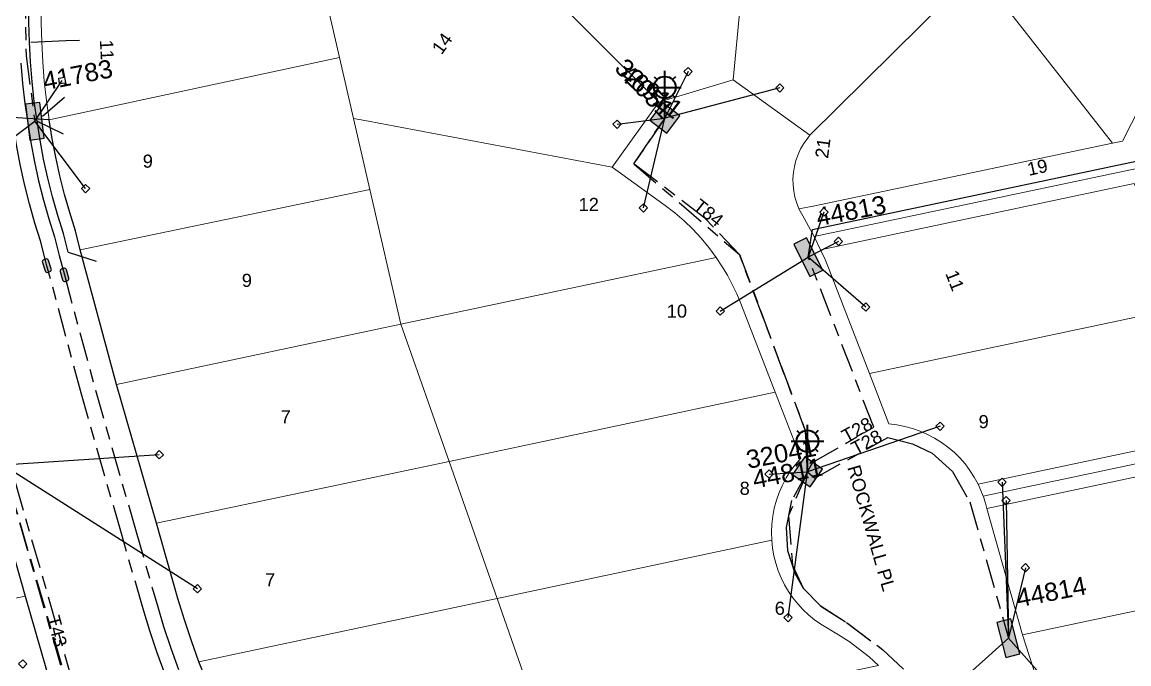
# Model space of a CAD drawing. Header units: metres. Extents: x 314590 to 317940, y 6263421 to 6264427.
# Drawn here: x 317374.3 to 317526.5, y 6263860.6 to 6263948.8 of the extents above; entities that cross this region are included whole.
import ezdxf
from ezdxf.enums import TextEntityAlignment as Align

# ---------------------------------------------------------------- set-up
doc = ezdxf.new("R2010")
doc.units = ezdxf.units.M
doc.linetypes.add('Cable Exist UG', pattern=[8.2, 4, -1.2, 1.8, -1.2])
doc.layers.get('0').update_dxf_attribs({"color": 6})
doc.layers.add('Cadastre Land Parcels_SP_EXT', color=9, linetype='Continuous', lineweight=5)
doc.layers.add('Cadastre Roads_SP_EXT', color=9, linetype='Continuous', lineweight=5)
for name, color, linetype in [('Equip_HV_EXT', 7, 'Continuous'), ('Equip_SP_SL_EXT', 7, 'Continuous'), ('Mains_HV_EXT', 7, 'Continuous'), ('Mains_LV_EXT', 7, 'Continuous'), ('Mains_SL_EXT', 7, 'Continuous'), ('Services_SP_EXT', 7, 'Continuous'), ('SupportsUG_SP_LV_EXT', 7, 'Continuous'), ('SupportsUG_SP_LV_SL_EXT', 7, 'Continuous'), ('Trench_SP_EXT', 7, 'Continuous')]:
    doc.layers.add(name, color=color, linetype=linetype)
doc.layers.add('Features_HIDE', color=1, linetype='Continuous', plot=False)
doc.styles.add('COLUMN_LABEL', font='arial.ttf')
doc.styles.add('iecARIAL', font='arial.ttf', dxfattribs={"height": 2})
doc.styles.add('POLE_LABEL', font='arial.ttf')
doc.styles.get("Standard").update_dxf_attribs({"font": 'arial.ttf'})

# ---------------------------------------------------------------- blocks, each defined once
blk = doc.blocks.new('COLUMN_EXT')
blk.add_hatch(color=256).paths.add_polyline_path([(-1.49, 1.48), (-1.49, -1.49), (1.48, -1.49), (1.48, 1.48)])
blk.add_lwpolyline([(-1.49, -1.49), (1.48, -1.49), (1.48, 1.48), (-1.49, 1.48)], close=True)
for tag, height, style, flags, p in [('ASSET_NUM', 2.5, 'COLUMN_LABEL', 8, (2, 2)), ('STRUCTURE_PLANT_NUMBER', 0.2, 'POLE_LABEL', 9, (1.81, 0.03)), ('STREET_CODE', 0.2, 'COLUMN_LABEL', 9, (1.81, -0.2))]:
    blk.add_attdef(tag, text='', height=height, dxfattribs=dict(style=style, flags=flags)).set_placement(p, align=Align.MIDDLE_LEFT)
at = {"flags": 9}
for tag, p in [('COLUMN_TYPE', (1.81, -0.4)), ('OWNED_BY', (1.81, -0.6)), ('STATE', (1.81, -0.8)), ('USAGE', (1.81, -1)), ('STREETNAME', (1.81, -1.6)), ('LEGEND', (1.81, -1.2)), ('LOCATION', (1.81, -1.4)), ('SUBURB', (1.81, -1.8)), ('NOTES', (1.81, -2))]:
    blk.add_attdef(tag, text='', height=0.2, dxfattribs=at).set_placement(p, align=Align.MIDDLE_LEFT)
at = {"flags": 1}
blk.add_attdef('Z', (1.81, -2.35), '', height=0.2, dxfattribs=at)
blk = doc.blocks.new('PILLAR_EXT')
blk.add_hatch(color=256).paths.add_polyline_path([(-2.475, 0.99), (-2.475, -0.99), (2.475, -0.99), (2.475, 0.99)])
blk.add_lwpolyline([(-2.475, -0.99), (2.475, -0.99), (2.475, 0.99), (-2.475, 0.99)], close=True)
at = {"style": 'iecARIAL', "flags": 8}
blk.add_attdef('ASSET_NUM', (1.5, 3.5), '', height=2.5, dxfattribs=at)
for tag, p, flags in [('OWNED_BY', (0, -0.2), 9), ('STATE', (0, -0.4), 9), ('SUPPORT_TYPE', (0, -0.6), 9), ('USAGE', (0, -0.8), 9), ('LEGEND', (0, -1), 9), ('LOCATION', (0, -1.2), 9), ('NOTES', (0, -1.4), 9), ('PARENT', (0, -1.6), 9), ('STREETNAME', (0, -1.8), 9), ('SUBURB', (0, -2), 1)]:
    blk.add_attdef(tag, p, '', height=0.2, dxfattribs=dict(flags=flags))
blk = doc.blocks.new('SL_LANTERN_EXT')
at = {"lineweight": 40}
for p, q in [((0, 1.97), (0, 6.47)), ((-1.46, 5.68), (-1.06, 5.28)), ((1.46, 5.68), (1.06, 5.28)), ((-2.25, 4.22), (2.25, 4.22)), ((-1.46, 2.76), (-1.06, 3.16)), ((1.46, 2.76), (1.06, 3.16)), ((0, 0), (0, 2.72))]:
    blk.add_line(p, q, dxfattribs=at)
blk.add_circle((0, 4.22), 1.5, dxfattribs=at)
at = {"style": 'iecARIAL', "flags": 8}
blk.add_attdef('ASSET_NUM', (1.5, 1.5), '', height=2.5, dxfattribs=at)
for tag, p, height, flags in [('OPERATING_VOLTAGE', (0.98, -1.65), 0.2, 9), ('CONSTRUCTED_VOLTAGE', (0.98, -0.65), 0.2, 9), ('CONTROL_TYPE', (0.98, -0.85), 0.2, 9), ('LANTERN_PURPOSE', (0.98, -1.05), 0.2, 9), ('LANTERN_TYPE', (0.98, -1.25), 0.2, 9), ('NO_PHASES', (0.98, -1.45), 0.2, 9), ('LNUMBER', (2.18, -3.25), 2.5, 8), ('ORIENTATION', (0.98, -1.85), 0.2, 9), ('OWNED_BY', (0.98, -2.05), 0.2, 9), ('STATE', (0.98, -2.25), 0.2, 9), ('USAGE', (0.98, -2.45), 0.2, 9), ('CEXIST', (0.98, -2.65), 0.2, 9), ('CNEW', (0.98, -2.85), 0.2, 9), ('CNUMBER', (0.98, -3.05), 0.2, 9), ('CREMOVE', (0.98, -3.25), 0.2, 9), ('CREPLACE', (0.98, -3.45), 0.2, 9), ('LKINGHEIGHT', (0.98, -3.65), 0.2, 9), ('LBRACKET', (0.98, -3.85), 0.2, 9), ('LBRACKETVOCAB', (0.98, -4.05), 0.2, 9), ('LCATEGORY', (0.98, -4.25), 0.2, 9), ('LCHARGE1', (0.98, -4.45), 0.2, 9), ('LCHARGE1PERCENT', (0.98, -4.65), 0.2, 9), ('LCHARGE2', (0.98, -4.85), 0.2, 9), ('LCHARGE2PERCENT', (0.98, -5.05), 0.2, 9), ('LCHARGE3', (0.98, -5.25), 0.2, 9), ('LCHARGE3PERCENT', (0.98, -5.45), 0.2, 9), ('LEXIST', (0.98, -5.65), 0.2, 9), ('LLAMP', (0.98, -5.85), 0.2, 9), ('LLAMPVOCAB', (0.98, -6.05), 0.2, 9), ('LMAST', (0.98, -6.25), 0.2, 9), ('LMASTVOCAB', (0.98, -6.45), 0.2, 9), ('LNEW', (0.98, -6.65), 0.2, 9), ('LANTNUMBER', (0.98, -6.85), 0.2, 9), ('LOUTREACH', (0.98, -7.25), 0.2, 9), ('LOUTREACHVOCAB', (0.98, -7.45), 0.2, 9), ('LRATECODE', (0.98, -7.65), 0.2, 9), ('STREETNAME', (0.98, -9.25), 0.2, 9), ('LREMOVE', (0.98, -7.85), 0.2, 9), ('LREPLACE', (0.98, -8.05), 0.2, 9), ('LTYPE', (0.98, -8.25), 0.2, 9), ('LTYPEVOCAB', (0.98, -8.45), 0.2, 9), ('LEGEND', (0.98, -8.65), 0.2, 9), ('LOCATION', (0.98, -8.85), 0.2, 9), ('NOTES', (0.98, -9.05), 0.2, 9), ('SUBURB', (0.98, -9.45), 0.2, 1)]:
    blk.add_attdef(tag, p, '', height=height, dxfattribs=dict(flags=flags))
blk = doc.blocks.new('CCP_EXT')
at = {"flags": 9}
for tag, p in [('LIFE_SUPPORT', (0, -1.6)), ('STATE', (0, -1.8)), ('NOTES', (0, -2))]:
    blk.add_attdef(tag, text='', height=0.2, dxfattribs=at).set_placement(p, align=Align.MIDDLE_LEFT)
blk.add_wipeout([(0, 0.57), (0.57, 0), (0, -0.57), (-0.57, 0)])
blk.add_lwpolyline([(-0.57, 0), (0, 0.57), (0.57, 0), (0, -0.57), (-0.57, 0)])
at = {"flags": 1}
blk.add_attdef('Z', (0, 0), '', height=0.2, dxfattribs=at)
at = {"flags": 9}
for tag, p in [('CCP_TYPE', (0, 0)), ('CONSTRUCTED_VOLTAGE', (0, -0.2)), ('OPERATING_VOLTAGE', (0, -0.6)), ('ORIENTATION', (0, -0.8)), ('OWNED_BY', (0, -1)), ('NO_PHASES', (0, -0.4)), ('USAGE', (0, -1.2)), ('LEGEND', (0, -1.4))]:
    blk.add_attdef(tag, text='', height=0.2, dxfattribs=at).set_placement(p, align=Align.MIDDLE_LEFT)
blk = doc.blocks.new('HV_STJ_EXT')
h = blk.add_hatch(color=256)
edge = h.paths.add_edge_path()
edge.add_ellipse((-0.59, 0.13), major_axis=(0.226, 0.226), ratio=1, start_angle=45, end_angle=135)
edge.add_line((-0.91, 0.13), (-0.91, -0.13))
edge.add_ellipse((-0.59, -0.13), major_axis=(0.226, 0.226), ratio=1, start_angle=135, end_angle=225)
edge.add_line((-0.59, -0.45), (0.59, -0.45))
edge.add_ellipse((0.59, -0.13), major_axis=(-0.226, 0.226), ratio=1, start_angle=135, end_angle=225)
edge.add_line((0.91, -0.13), (0.91, 0.13))
edge.add_ellipse((0.59, 0.13), major_axis=(-0.226, 0.226), ratio=1, start_angle=225, end_angle=315)
edge.add_line((0.59, 0.45), (-0.59, 0.45))
blk.add_lwpolyline([(-0.91, 0.13), (-0.91, -0.13, 0.414214), (-0.59, -0.45), (0.59, -0.45, 0.414214), (0.91, -0.13), (0.91, 0.13, 0.414214), (0.59, 0.45), (-0.59, 0.45, 0.414214)], format="xyb", close=True)
for tag, flags, p in [('ORIENTATION', 9, (1.5, 0)), ('Z', 1, (1.5, -0.8)), ('USAGE', 9, (1.5, -0.2)), ('LEGEND', 9, (1.5, -0.4)), ('NOTES', 9, (1.5, -0.6))]:
    blk.add_attdef(tag, text='', height=0.2, dxfattribs=dict(flags=flags)).set_placement(p, align=Align.MIDDLE_LEFT)

msp = doc.modelspace()

# ---------------------------------------------------------------- linework, layer by layer
at = {"layer": 'Cadastre Land Parcels_SP_EXT', "linetype": 'Continuous'}
for points in [[(317544.4, 6263959.49), (317540.57, 6263960.99), (317539.31, 6263976.56), (317535.87, 6263989.52), (317535.46, 6263991.11), (317507.17, 6263985.13), (317507.93, 6263981.55), (317532.06, 6263959.94), (317535.67, 6263952.18), (317525.65, 6263932.45), (317524.27, 6263932.16), (317483.1, 6263923.51), (317481.15, 6263923.13), (317481.66, 6263922.18), (317483.22, 6263919.33), (317532.83, 6263929.8), (317532.66, 6263930.6), (317532, 6263933.73), (317544.4, 6263959.49)], [(317524.27, 6263932.16), (317525.65, 6263932.45), (317535.67, 6263952.18), (317532.06, 6263959.94), (317507.93, 6263981.55), (317507.17, 6263985.13), (317377.28, 6263957.67), (317377.08, 6263954.06), (317413.82, 6263961.84), (317433.43, 6263966.15), (317475.38, 6263975.49), (317488.1, 6263978.33), (317505.63, 6263956), (317524.27, 6263932.16)], [(317505.63, 6263956), (317488.1, 6263978.33), (317475.38, 6263975.49), (317472.11, 6263940.88), (317482.66, 6263933.27), (317505.63, 6263956)], [(317472.11, 6263940.88), (317475.38, 6263975.49), (317433.43, 6263966.15), (317461.87, 6263937.78), (317472.11, 6263940.88)], [(317461.87, 6263937.78), (317433.43, 6263966.15), (317413.82, 6263961.84), (317417.98, 6263943.94), (317419.88, 6263935.56), (317421.43, 6263935.26), (317455.44, 6263928.85), (317461.87, 6263937.78)], [(317417.98, 6263943.94), (317413.82, 6263961.84), (317377.08, 6263954.06), (317376.98, 6263951.38), (317376.95, 6263948.7), (317377.01, 6263946.02), (317377.14, 6263943.35), (317377.36, 6263940.68), (317377.66, 6263938.01), (317378.05, 6263935.36), (317417.98, 6263943.94)], [(317524.27, 6263932.16), (317505.63, 6263956), (317482.66, 6263933.27), (317482.3, 6263932.81), (317481.8, 6263932.11), (317481.38, 6263931.37), (317481.02, 6263930.6), (317480.73, 6263929.79), (317480.52, 6263928.97), (317480.38, 6263928.13), (317480.32, 6263927.28), (317480.33, 6263926.42), (317480.42, 6263925.58), (317480.59, 6263924.74), (317480.84, 6263923.92), (317481.15, 6263923.13), (317483.1, 6263923.51), (317524.27, 6263932.16)], [(317419.88, 6263935.56), (317417.98, 6263943.94), (317378.05, 6263935.36), (317378.45, 6263932.78), (317378.94, 6263930.22), (317379.5, 6263927.66), (317380.14, 6263925.13), (317380.85, 6263922.62), (317381.64, 6263920.11), (317382.31, 6263917.51), (317422.11, 6263925.81), (317419.88, 6263935.56)], [(317582.08, 6263925.94), (317579.28, 6263939.66), (317532.83, 6263929.8), (317483.22, 6263919.33), (317484.13, 6263917.52), (317527.27, 6263926.64), (317535.25, 6263909.92), (317536.75, 6263906.79), (317570.31, 6263923.54), (317582.08, 6263925.94)], [(317455.44, 6263928.85), (317421.43, 6263935.26), (317419.88, 6263935.56), (317422.11, 6263925.81), (317426.38, 6263907.29), (317469.75, 6263916.47), (317468.76, 6263917.82), (317467.69, 6263919.1), (317466.55, 6263920.33), (317465.34, 6263921.48), (317464.07, 6263922.57), (317462.74, 6263923.59), (317455.44, 6263928.85)], [(317426.38, 6263907.29), (317422.11, 6263925.81), (317382.31, 6263917.51), (317387.28, 6263899.02), (317426.38, 6263907.29)], [(317490.83, 6263900.53), (317535.25, 6263909.92), (317527.27, 6263926.64), (317484.13, 6263917.52), (317484.73, 6263916.18), (317485.28, 6263914.82), (317490.83, 6263900.53)], [(317586.72, 6263903.19), (317582.08, 6263925.94), (317570.31, 6263923.54), (317536.75, 6263906.79), (317543.24, 6263893.23), (317505.79, 6263885.3), (317506.18, 6263884.45), (317506.48, 6263883.66), (317548.48, 6263892.55), (317586.72, 6263903.19)], [(317477.88, 6263897.93), (317473.16, 6263910.11), (317472.61, 6263911.44), (317471.98, 6263912.75), (317471.3, 6263914.03), (317470.56, 6263915.27), (317469.75, 6263916.47), (317426.38, 6263907.29), (317433.02, 6263888.43), (317477.88, 6263897.93)], [(317536.75, 6263906.79), (317535.25, 6263909.92), (317490.83, 6263900.53), (317493.53, 6263893.58), (317494.63, 6263893.45), (317495.71, 6263893.24), (317496.78, 6263892.96), (317497.82, 6263892.59), (317498.83, 6263892.15), (317499.81, 6263891.64), (317500.75, 6263891.05), (317501.64, 6263890.4), (317502.49, 6263889.69), (317503.27, 6263888.91), (317504, 6263888.08), (317504.67, 6263887.2), (317505.26, 6263886.27), (317505.79, 6263885.3), (317543.24, 6263893.23), (317536.75, 6263906.79)], [(317433.02, 6263888.43), (317426.38, 6263907.29), (317387.28, 6263899.02), (317392.77, 6263879.93), (317433.02, 6263888.43)], [(317591.16, 6263881.4), (317586.72, 6263903.19), (317548.48, 6263892.55), (317506.48, 6263883.66), (317506.52, 6263883.57), (317506.8, 6263882.68), (317507, 6263881.97), (317543.96, 6263889.8), (317560.8, 6263874.96), (317591.16, 6263881.4)], [(317477.4, 6263877.59), (317477.36, 6263878.69), (317477.41, 6263879.81), (317477.54, 6263880.93), (317477.75, 6263882.03), (317478.05, 6263883.11), (317478.42, 6263884.16), (317478.87, 6263885.19), (317479.4, 6263886.18), (317480, 6263887.12), (317480.67, 6263888.02), (317481.41, 6263888.87), (317477.88, 6263897.93), (317433.02, 6263888.43), (317439.66, 6263869.59), (317477.4, 6263877.59)], [(317560.8, 6263874.96), (317543.96, 6263889.8), (317507, 6263881.97), (317511.89, 6263864.61), (317551.93, 6263873.09), (317560.8, 6263874.96)], [(317439.66, 6263869.59), (317433.02, 6263888.43), (317392.77, 6263879.93), (317395.74, 6263869.6), (317396.62, 6263866.68), (317397.59, 6263863.78), (317398.63, 6263860.91), (317439.66, 6263869.59)], [(317374.74, 6263869.92), (317369.76, 6263887.26), (317325.72, 6263877.97), (317326.81, 6263874.13), (317330.71, 6263860.63), (317374.74, 6263869.92)], [(317492.07, 6263860.39), (317490.79, 6263861.57), (317489.44, 6263862.65), (317488.03, 6263863.67), (317486.57, 6263864.62), (317485.08, 6263865.51), (317484.17, 6263866.05), (317483.3, 6263866.67), (317482.47, 6263867.34), (317481.69, 6263868.07), (317480.97, 6263868.85), (317480.31, 6263869.69), (317479.71, 6263870.56), (317479.17, 6263871.48), (317478.69, 6263872.44), (317478.29, 6263873.42), (317477.96, 6263874.43), (317477.69, 6263875.46), (317477.51, 6263876.51), (317477.4, 6263877.59), (317439.66, 6263869.59), (317446.25, 6263850.73), (317452.35, 6263852.05), (317492.07, 6263860.39)], [(317542.09, 6263850.57), (317556.24, 6263853.54), (317551.93, 6263873.09), (317511.89, 6263864.61), (317515.1, 6263854.68), (317516.17, 6263849.99), (317517.3, 6263845.34), (317542.09, 6263850.57)], [(317379.72, 6263852.62), (317374.74, 6263869.92), (317330.71, 6263860.63), (317332.22, 6263855.38), (317335.69, 6263843.32), (317379.72, 6263852.62)], [(317446.25, 6263850.73), (317439.66, 6263869.59), (317398.63, 6263860.91), (317399.71, 6263858.19), (317400.86, 6263855.5), (317402.07, 6263852.85), (317403.36, 6263850.22), (317404.72, 6263847.63), (317406.15, 6263845.08), (317407.64, 6263842.56), (317446.25, 6263850.73)]]:
    msp.add_lwpolyline(points, close=True, dxfattribs=at)
at = {"layer": 'Features_HIDE', "linetype": 'Cable Exist UG'}
for points in [[(317359.89, 6263966.45), (317362.55, 6263963.94), (317361.97, 6263959.6), (317374.71, 6263953.31), (317374.85, 6263944.17), (317376.06, 6263935.17)], [(317380.14, 6263938.42), (317376.36, 6263935.2), (317380.98, 6263932.97)], [(317380.66, 6263917.17), (317385.43, 6263915.65)]]:
    msp.add_lwpolyline(points, dxfattribs=at)
at = {"layer": 'Features_HIDE', "linetype": 'Continuous'}
msp.add_lwpolyline([(317382.19, 6263946.27), (317380.3, 6263946.24), (317375.5, 6263945.99)], dxfattribs=at)
at = {"layer": 'Features_HIDE'}
msp.add_lwpolyline([(317357.13, 6263920.93), (317376.06, 6263935.17)], dxfattribs=at)
at = {"layer": 'Services_SP_EXT'}
for points in [[(317496.05, 6263851.65), (317509.96, 6263864.15)], [(317517.82, 6263855.31), (317509.96, 6263864.15)]]:
    msp.add_lwpolyline(points, dxfattribs=at)

# ---------------------------------------------------------------- block references
at = {"layer": 'Equip_HV_EXT'}
for p, rotation in [((317377.71, 6263915.33), 108.4349489600249), ((317380.14, 6263914.07), 105.3762512038068)]:
    msp.add_blockref('HV_STJ_EXT', p, dxfattribs=dict(at, rotation=rotation))
at = {"layer": 'Equip_SP_SL_EXT'}
ref = msp.add_blockref('SL_LANTERN_EXT', (317462.7, 6263935.61), dxfattribs=at)
ref.add_attrib('ASSET_NUM', '32051', dxfattribs={"layer": '0', "height": 2.5, "rotation": 314.3242, "style": 'iecARIAL'}).set_placement((317464.21, 6263937.11), align=Align.TOP_RIGHT)
ref = msp.add_blockref('SL_LANTERN_EXT', (317482.33, 6263887), dxfattribs=at)
ref.add_attrib('ASSET_NUM', '32041', dxfattribs={"layer": '0', "height": 2.5, "rotation": 10.8566, "style": 'iecARIAL'}).set_placement((317483.83, 6263888.5), align=Align.BOTTOM_RIGHT)
at = {"layer": 'SupportsUG_SP_LV_EXT'}
ref = msp.add_blockref('PILLAR_EXT', (317376.06, 6263935.17), dxfattribs=dict(at, rotation=96.90614747864842))
ref.add_attrib('ASSET_NUM', '41783', dxfattribs={"layer": '0', "height": 2.5, "rotation": 11.0216, "style": 'iecARIAL'}).set_placement((317377.56, 6263938.67), align=Align.BOTTOM_LEFT)
ref = msp.add_blockref('PILLAR_EXT', (317482.42, 6263916.51), dxfattribs=dict(at, rotation=116.4270014501194))
ref.add_attrib('ASSET_NUM', '44813', dxfattribs={"layer": '0', "height": 2.5, "rotation": 10.8317, "style": 'iecARIAL'}).set_placement((317483.92, 6263920.01), align=Align.BOTTOM_LEFT)
ref = msp.add_blockref('PILLAR_EXT', (317509.96, 6263864.15), dxfattribs=dict(at, rotation=104.5022036568566))
ref.add_attrib('ASSET_NUM', '44814', dxfattribs={"layer": '0', "height": 2.5, "rotation": 10.8476, "style": 'iecARIAL'}).set_placement((317511.46, 6263867.65), align=Align.BOTTOM_LEFT)
at = {"layer": 'SupportsUG_SP_LV_SL_EXT'}
ref = msp.add_blockref('COLUMN_EXT', (317462.7, 6263935.61), dxfattribs=dict(at, rotation=233.0529244317256))
ref.add_attrib('ASSET_NUM', '46911', dxfattribs={"layer": '0', "height": 2.5, "rotation": 323.0891, "style": 'COLUMN_LABEL'}).set_placement((317464.71, 6263936.36), align=Align.MIDDLE_RIGHT)
ref = msp.add_blockref('COLUMN_EXT', (317482.33, 6263887), dxfattribs=dict(at, rotation=234.833540840469))
ref.add_attrib('ASSET_NUM', '44811', dxfattribs={"layer": '0', "height": 2.5, "rotation": 10.846, "style": 'COLUMN_LABEL'}).set_placement((317484.33, 6263887.75), align=Align.MIDDLE_RIGHT)

# ---------------------------------------------------------------- texts
at = {"layer": 'Cadastre Land Parcels_SP_EXT'}
for s, rotation, p in [('14', 54.2155, (317431.98, 6263944.2)), ('11', 272.9495, (317385, 6263946.33)), ('21', 82.6671, (317485.14, 6263929.99)), ('19', 12.5743, (317512.77, 6263927.66)), ('11', 291.2181, (317501.25, 6263914.27))]:
    msp.add_text(s, height=1.8, rotation=rotation, dxfattribs=at).set_placement(p)
for s, p in [('9', (317390.9, 6263928.79)), ('12', (317450.84, 6263922.84)), ('9', (317404.52, 6263912.41)), ('10', (317462.96, 6263908.19)), ('7', (317409.86, 6263893.67)), ('9', (317505.85, 6263893)), ('8', (317472.99, 6263883.84)), ('7', (317407.72, 6263871.27)), ('6', (317477.81, 6263867.36))]:
    msp.add_text(s, height=1.8, dxfattribs=at).set_placement(p)
at = {"layer": 'Cadastre Roads_SP_EXT'}
msp.add_text('ROCKWALL PL', height=1.8, rotation=286.0421, dxfattribs=at).set_placement((317487.78, 6263887.62))
at = {"layer": 'Mains_LV_EXT'}
for s, rotation, p in [('T84', 321.6858, (317466.45, 6263923.23)), ('T28', 28.7287, (317487.66, 6263890.96)), ('T28', 27.8851, (317488.95, 6263889.28)), ('T43', 284.8843, (317377.69, 6263866.98))]:
    msp.add_text(s, height=1.8, rotation=rotation, dxfattribs=at).set_placement(p)

# ---------------------------------------------------------------- next in the draw order: block references
at = {"layer": 'Features_HIDE', "rotation": 143.2057495959821}
msp.add_blockref('CCP_EXT', (317379.8, 6263940.76), dxfattribs=at)
at = {"layer": 'Features_HIDE'}
msp.add_blockref('CCP_EXT', (317383.03, 6263925.93), dxfattribs=at)
at = {"layer": 'Services_SP_EXT'}
for p in [(317465.89, 6263941.99), (317478.52, 6263939.75), (317456.14, 6263934.76), (317459.75, 6263923.27), (317484.59, 6263922.7), (317486.57, 6263918.67), (317490.34, 6263909.65), (317470.33, 6263909.09), (317500.56, 6263893.26), (317477.03, 6263886.69), (317509.64, 6263883.06), (317512.29, 6263873.82), (317398.42, 6263870.93), (317479.65, 6263866.97), (317374.4, 6263860.61)]:
    msp.add_blockref('CCP_EXT', p, dxfattribs=at)
at = {"layer": 'Services_SP_EXT', "rotation": 90.0000000000002}
for p in [(317393.17, 6263889.36), (317509.09, 6263885.57)]:
    msp.add_blockref('CCP_EXT', p, dxfattribs=at)

# ---------------------------------------------------------------- next in the draw order: linework, layer by layer
at = {"layer": 'Cadastre Roads_SP_EXT', "linetype": 'Continuous'}
msp.add_lwpolyline([(317515.1, 6263854.68), (317511.89, 6263864.61), (317507, 6263881.97), (317506.8, 6263882.68), (317506.52, 6263883.57), (317506.48, 6263883.66), (317506.18, 6263884.45), (317505.79, 6263885.3), (317505.26, 6263886.27), (317504.67, 6263887.2), (317504, 6263888.08), (317503.27, 6263888.91), (317502.49, 6263889.69), (317501.64, 6263890.4), (317500.75, 6263891.05), (317499.81, 6263891.64), (317498.83, 6263892.15), (317497.82, 6263892.59), (317496.78, 6263892.96), (317495.71, 6263893.24), (317494.63, 6263893.45), (317493.53, 6263893.58), (317490.83, 6263900.53), (317485.28, 6263914.82), (317484.73, 6263916.18), (317484.13, 6263917.52), (317483.22, 6263919.33), (317481.66, 6263922.18), (317481.15, 6263923.13), (317480.84, 6263923.92), (317480.59, 6263924.74), (317480.42, 6263925.58), (317480.33, 6263926.42), (317480.32, 6263927.28), (317480.38, 6263928.13), (317480.52, 6263928.97), (317480.73, 6263929.79), (317481.02, 6263930.6), (317481.38, 6263931.37), (317481.8, 6263932.11), (317482.3, 6263932.81), (317482.66, 6263933.27), (317482.66, 6263933.27), (317472.11, 6263940.88), (317461.87, 6263937.78), (317455.44, 6263928.85), (317462.74, 6263923.59), (317464.07, 6263922.57), (317465.34, 6263921.48), (317466.55, 6263920.33), (317467.69, 6263919.1), (317468.76, 6263917.82), (317469.75, 6263916.47), (317470.56, 6263915.27), (317471.3, 6263914.03), (317471.98, 6263912.75), (317472.61, 6263911.44), (317473.16, 6263910.11), (317477.88, 6263897.93), (317481.41, 6263888.87), (317480.67, 6263888.02), (317480, 6263887.12), (317479.4, 6263886.18), (317478.87, 6263885.19), (317478.42, 6263884.16), (317478.05, 6263883.11), (317477.75, 6263882.03), (317477.54, 6263880.93), (317477.41, 6263879.81), (317477.36, 6263878.69), (317477.4, 6263877.59), (317477.51, 6263876.51), (317477.69, 6263875.46), (317477.96, 6263874.43), (317478.29, 6263873.42), (317478.69, 6263872.44), (317479.17, 6263871.48), (317479.71, 6263870.56), (317480.31, 6263869.69), (317480.97, 6263868.85), (317481.69, 6263868.07), (317482.47, 6263867.34), (317483.3, 6263866.67), (317484.17, 6263866.05), (317485.08, 6263865.51), (317486.57, 6263864.62), (317488.03, 6263863.67), (317489.44, 6263862.65), (317490.79, 6263861.57), (317492.07, 6263860.39)], dxfattribs=at)
at = {"layer": 'Features_HIDE', "linetype": 'Cable Exist UG'}
for points in [[(317377.72, 6263915.33), (317377.48, 6263916.24), (317376.83, 6263918.73), (317376.06, 6263921.19), (317375.31, 6263923.84), (317374.64, 6263926.52), (317374.04, 6263929.21), (317373.53, 6263931.93), (317373.11, 6263934.59), (317373.1, 6263934.64), (317372.71, 6263937.38), (317372.39, 6263940.19), (317372.15, 6263943.01), (317372.01, 6263945.84), (317371.95, 6263948.67), (317371.98, 6263951.51), (317372.09, 6263954.29), (317369.22, 6263954.56), (317375.37, 6263992.95), (317380.23, 6264023.1), (317380.9, 6264025.55), (317466.97, 6264137.81)], [(317374.15, 6263943.15), (317374.38, 6263940.38), (317374.69, 6263937.63), (317375.08, 6263934.94), (317375.08, 6263934.89), (317375.08, 6263934.89), (317375.5, 6263932.27), (317376, 6263929.61), (317376.58, 6263926.98), (317377.24, 6263924.35), (317377.98, 6263921.76), (317378.76, 6263919.28), (317379.41, 6263916.75), (317380.13, 6263914.06)]]:
    msp.add_lwpolyline(points, dxfattribs=at)
at = {"layer": 'Features_HIDE'}
for points in [[(317376.06, 6263935.17), (317379.8, 6263940.76)], [(317383.03, 6263925.93), (317376.06, 6263935.17)]]:
    msp.add_lwpolyline(points, dxfattribs=at)
at = {"layer": 'Features_HIDE', "linetype": 'Continuous'}
for points in [[(317399.71, 6263858.19), (317398.63, 6263860.91), (317397.59, 6263863.78), (317396.62, 6263866.68), (317395.74, 6263869.6), (317392.77, 6263879.93), (317387.28, 6263899.02), (317382.31, 6263917.51), (317381.64, 6263920.11), (317380.85, 6263922.62), (317380.14, 6263925.13), (317379.5, 6263927.66), (317378.94, 6263930.22), (317378.45, 6263932.78), (317378.05, 6263935.36), (317378.05, 6263935.36), (317364.89, 6263936.19)], [(317369.76, 6263887.26), (317374.74, 6263869.92), (317379.72, 6263852.62)]]:
    msp.add_lwpolyline(points, dxfattribs=at)
at = {"layer": 'Mains_HV_EXT', "linetype": 'Cable Exist UG'}
for points in [[(317385.84, 6263842.3), (317356.37, 6263944.74), (317309.72, 6263939.32)], [(317393.96, 6263859.14), (317392.87, 6263862.13), (317391.86, 6263865.16), (317390.94, 6263868.18), (317387.96, 6263878.54), (317382.46, 6263897.68), (317377.72, 6263915.33)], [(317380.13, 6263914.06), (317384.39, 6263898.21), (317389.88, 6263879.1), (317392.86, 6263868.75), (317393.76, 6263865.77), (317394.75, 6263862.79), (317395.83, 6263859.85)]]:
    msp.add_lwpolyline(points, dxfattribs=at)
at = {"layer": 'Mains_LV_EXT', "linetype": 'Cable Exist UG'}
for points in [[(317482.33, 6263887), (317482.01, 6263892.72), (317472.97, 6263916.87), (317468.22, 6263921.88), (317458.42, 6263929.32), (317462.7, 6263935.61)], [(317482.33, 6263887), (317483.05, 6263888.32), (317491.44, 6263893.13), (317482.42, 6263916.51)], [(317482.33, 6263887), (317483.31, 6263886.15), (317493.36, 6263891.72), (317496.76, 6263890.85), (317499.49, 6263889.58), (317502.27, 6263887.04), (317504.65, 6263882.86), (317509.96, 6263864.15)], [(317371.68, 6263887.91), (317384.87, 6263841.99)], [(317482.33, 6263887), (317480.13, 6263883.05), (317479.38, 6263879.34), (317479.59, 6263876.21), (317480.6, 6263873.09), (317481.74, 6263871.02), (317484.16, 6263868.54), (317487.84, 6263866.19), (317492.62, 6263862.61), (317496.36, 6263859.09), (317499.69, 6263854.97), (317502.04, 6263850.76), (317503.61, 6263846.53), (317504.36, 6263843.2), (317498.6, 6263840.35)]]:
    msp.add_lwpolyline(points, dxfattribs=at)
at = {"layer": 'Mains_SL_EXT', "linetype": 'Cable Exist UG'}
for points in [[(317462.7, 6263935.61), (317458.42, 6263929.32), (317472.97, 6263916.87), (317482.01, 6263892.72), (317482.33, 6263887)], [(317371.68, 6263887.91), (317384.53, 6263844.16), (317388.67, 6263836.9)], [(317482.33, 6263887), (317479.72, 6263881.01), (317480.25, 6263874.16), (317481.74, 6263871.02), (317484.06, 6263868.65), (317487.7, 6263866.28), (317492.62, 6263862.61), (317496.36, 6263859.09), (317499.66, 6263855.01), (317502.01, 6263850.82), (317503.67, 6263846.28), (317504.36, 6263843.2), (317499.22, 6263840.24)]]:
    msp.add_lwpolyline(points, dxfattribs=at)
at = {"layer": 'Services_SP_EXT'}
for points in [[(317482.42, 6263916.51), (317483.02, 6263920.31), (317483.02, 6263920.31), (317531.64, 6263930.57), (317530.95, 6263933.86), (317543.5, 6263959.93), (317547.63, 6263964.46)], [(317465.89, 6263941.99), (317462.7, 6263935.61)], [(317478.52, 6263939.75), (317462.7, 6263935.61)], [(317456.14, 6263934.76), (317462.7, 6263935.61)], [(317459.75, 6263923.27), (317462.7, 6263935.61)], [(317482.42, 6263916.51), (317483.02, 6263920.31), (317531.64, 6263930.57), (317536.19, 6263934.48)], [(317484.59, 6263922.7), (317482.42, 6263916.51)], [(317486.57, 6263918.67), (317482.42, 6263916.51)], [(317470.33, 6263909.09), (317482.42, 6263916.51)], [(317490.34, 6263909.65), (317482.42, 6263916.51)], [(317500.56, 6263893.26), (317482.33, 6263887)], [(317393.17, 6263889.36), (317371.68, 6263887.91)], [(317398.42, 6263870.93), (317371.68, 6263887.91)], [(317477.03, 6263886.69), (317482.33, 6263887)], [(317479.65, 6263866.97), (317482.33, 6263887)], [(317509.09, 6263885.57), (317509.96, 6263864.15)], [(317509.64, 6263883.06), (317509.96, 6263864.15)], [(317512.29, 6263873.82), (317509.96, 6263864.15)]]:
    msp.add_lwpolyline(points, dxfattribs=at)
at = {"layer": 'Trench_SP_EXT', "linetype": 'Cable Exist UG'}
msp.add_lwpolyline([(317380.66, 6263917.17), (317380, 6263919.73), (317379.22, 6263922.22), (317378.5, 6263924.78), (317377.85, 6263927.36), (317377.27, 6263929.96), (317376.78, 6263932.58), (317376.36, 6263935.2), (317375.98, 6263937.89), (317375.67, 6263940.6), (317375.45, 6263943.32), (317375.31, 6263946.05), (317375.25, 6263948.78), (317375.27, 6263951.51), (317375.38, 6263954.18), (317375.39, 6263959.46), (317375.43, 6263960.07)], dxfattribs=at)

doc.saveas('drawing.dxf')
